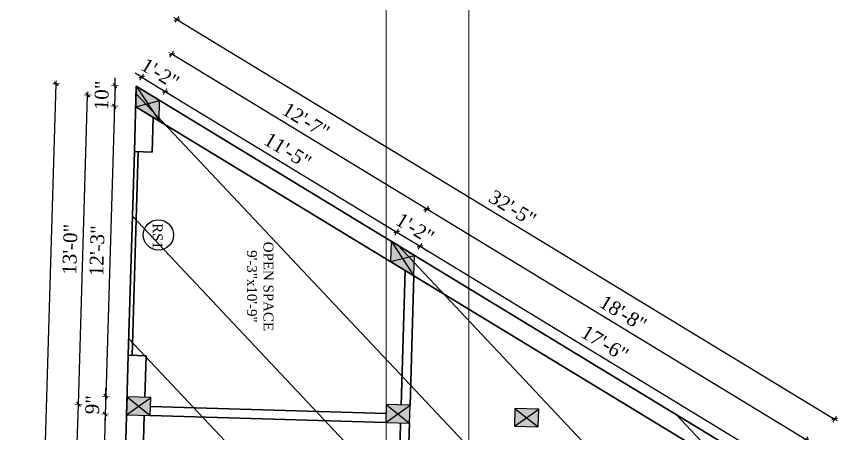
# Model space of a CAD drawing. Header units: inches. Extents: x 4069 to 291496, y -47643 to 12535.
# Drawn here: x 145325.4 to 145740.1, y -15738.1 to -15527.3 of the extents above; entities that cross this region are included whole.
import ezdxf

# ---------------------------------------------------------------- set-up
doc = ezdxf.new("R2010")
doc.units = ezdxf.units.IN
doc.header["$LTSCALE"] = 5
doc.header["$MEASUREMENT"] = 0
doc.layers.add('A-WALL', color=7, linetype='Continuous', lineweight=9)
doc.layers.add('Dimension', color=7, linetype='Continuous', lineweight=18)
doc.layers.add('dim line', color=7, linetype='Continuous', lineweight=15, true_color=0xfab2b2)
doc.layers.add('TEXT', color=6, linetype='Continuous')
doc.layers.add('WALL', color=7, linetype='Continuous')
doc.styles.add('ordinary', font='times.ttf')
doc.dimstyles.new('Copy of 96', dxfattribs={"dimtxt": 7, "dimasz": 4, "dimexe": 0.5, "dimexo": 0.5, "dimgap": 3, "dimtad": 1, "dimdec": 1, "dimzin": 11, "dimdsep": 46, "dimlunit": 4, "dimtxsty": 'ordinary', "dimblk": 'OBLIQUE', "dimcen": 0.09, "dimse1": 1, "dimse2": 1, "dimclrt": 6, "dimazin": 0, "dimtfac": 1, "dimtdec": 1, "dimtix": 1, "dimtmove": 2, "dimatfit": 3, "dimldrblk": 'leader', "dimfxl": 0.5, "dimfxlon": 1, "dimtolj": 1, "dimtzin": 0, "dimarcsym": 0})

# ---------------------------------------------------------------- blocks, each defined once
blk = doc.blocks.new('c2a')
at = {"color": 1, "ltscale": 5}
for p, q in [((18091.63, 4625.76), (18084.82, 4613.76)), ((18101.98, 4625.76), (18091.63, 4625.76)), ((18095.17, 4613.76), (18101.98, 4625.76)), ((18084.82, 4613.76), (18095.17, 4613.76))]:
    blk.add_line(p, q, dxfattribs=at)
blk = doc.blocks.new('oblique')
at = {"color": 0, "lineweight": -2}
blk.add_line((0.25, 0.25), (-0.25, -0.25), dxfattribs=at)
at = {"layer": 'dim line', "lineweight": 9}
for p, q in [((-0.4375, 0), (0.4375, 0)), ((0, 0.4375), (0, -0.4375))]:
    blk.add_line(p, q, dxfattribs=at)
blk = doc.blocks.new('*D5716')
at = {"layer": 'A-WALL', "color": 0, "lineweight": -2, "ltscale": 50, "transparency": 16777216}
blk.add_line((145352.22, -15873.22), (145356.7, -15723.29), dxfattribs=at)
at = {"layer": 'Defpoints', "color": 0, "ltscale": 50, "transparency": 16777216}
for p in [(145356.7, -15723.29), (145381.1, -15724.02), (145376.62, -15873.95)]:
    blk.add_point(p, dxfattribs=at)
at = {"layer": 'A-WALL', "color": 0, "lineweight": -2, "ltscale": 50, "transparency": 16777216, "xscale": 4, "yscale": 4, "zscale": 4}
for p, rotation in [((145356.7, -15723.29), 88.28998542890632), ((145352.22, -15873.22), 268.2899854289063)]:
    blk.add_blockref('oblique', p, dxfattribs=dict(at, rotation=rotation))
at = {"layer": 'A-WALL', "color": 6, "ltscale": 50, "transparency": 16777216, "insert": (145347.9, -15798.06), "char_height": 7, "attachment_point": 5, "rotation": 88.29, "style": 'ordinary'}
blk.add_mtext('\\A1;12\'-6"', dxfattribs=at)
blk = doc.blocks.new('_OBLIQUE')
at = {"color": 0, "linetype": 'ByBlock'}
blk.add_line((-0.5, -0.5), (0.5, 0.5), dxfattribs=at)
blk = doc.blocks.new('leader')
at = {"layer": 'Dimension'}
for p, q in [((0, -4.33), (0, 4.33)), ((-4.42, 0), (4.42, 0))]:
    blk.add_line(p, q, dxfattribs=at)
blk = doc.blocks.new('*D5717')
at = {"layer": 'A-WALL', "color": 0, "lineweight": -2, "ltscale": 50, "transparency": 16777216}
blk.add_line((145356.7, -15723.29), (145361.36, -15567.03), dxfattribs=at)
at = {"layer": 'Defpoints', "color": 0, "ltscale": 50, "transparency": 16777216}
for p in [(145361.36, -15567.03), (145385.77, -15567.76), (145381.1, -15724.02)]:
    blk.add_point(p, dxfattribs=at)
at = {"layer": 'A-WALL', "color": 0, "lineweight": -2, "ltscale": 50, "transparency": 16777216, "xscale": 4, "yscale": 4, "zscale": 4}
for p, rotation in [((145361.36, -15567.03), 88.28998542890626), ((145356.7, -15723.29), 268.2899854289063)]:
    blk.add_blockref('oblique', p, dxfattribs=dict(at, rotation=rotation))
at = {"layer": 'A-WALL', "color": 6, "ltscale": 50, "transparency": 16777216, "insert": (145352.47, -15644.96), "char_height": 7, "attachment_point": 5, "rotation": 88.29, "style": 'ordinary'}
blk.add_mtext('\\A1;13\'-0"', dxfattribs=at)
blk = doc.blocks.new('*D5673')
at = {"layer": 'A-WALL', "color": 0, "lineweight": -2, "ltscale": 50, "transparency": 16777216}
blk.add_line((145328.38, -16134.13), (145345.47, -15561.38), dxfattribs=at)
at = {"layer": 'Defpoints', "color": 0, "ltscale": 50, "transparency": 16777216}
for p in [(145345.47, -15561.38), (145385.92, -15562.59), (145368.82, -16135.33)]:
    blk.add_point(p, dxfattribs=at)
at = {"layer": 'A-WALL', "color": 0, "lineweight": -2, "ltscale": 50, "transparency": 16777216, "xscale": 4, "yscale": 4, "zscale": 4}
for p, rotation in [((145345.47, -15561.38), 88.28998542890632), ((145328.38, -16134.13), 268.2899854289063)]:
    blk.add_blockref('oblique', p, dxfattribs=dict(at, rotation=rotation))
at = {"layer": 'A-WALL', "color": 6, "ltscale": 50, "transparency": 16777216, "insert": (145330.37, -15847.56), "char_height": 7, "attachment_point": 5, "rotation": 88.29, "style": 'ordinary'}
blk.add_mtext('\\A1;48\'-0"', dxfattribs=at)
blk = doc.blocks.new('*D5718')
at = {"layer": 'A-WALL', "color": 0, "lineweight": -2, "ltscale": 50, "transparency": 16777216}
for p, q in [((145388.69, -15558.02), (145385.28, -15555.95)), ((145388.69, -15558.02), (145400.49, -15565.19)), ((145400.49, -15565.19), (145403.9, -15567.27))]:
    blk.add_line(p, q, dxfattribs=at)
at = {"layer": 'Defpoints', "color": 0, "ltscale": 50, "transparency": 16777216}
for p in [(145385.92, -15562.59), (145400.49, -15565.19), (145397.71, -15569.76)]:
    blk.add_point(p, dxfattribs=at)
at = {"layer": 'A-WALL', "color": 0, "lineweight": -2, "ltscale": 50, "transparency": 16777216, "xscale": 4, "yscale": 4, "zscale": 4}
for p, rotation in [((145388.69, -15558.02), 328.7014709224883), ((145400.49, -15565.19), 148.7014709224883)]:
    blk.add_blockref('oblique', p, dxfattribs=dict(at, rotation=rotation))
at = {"layer": 'A-WALL', "color": 6, "ltscale": 50, "transparency": 16777216, "insert": (145397.97, -15556.05), "char_height": 7, "attachment_point": 5, "rotation": 328.7015, "style": 'ordinary'}
blk.add_mtext('\\A1;1\'-2"', dxfattribs=at)
blk = doc.blocks.new('*D5719')
at = {"layer": 'A-WALL', "color": 0, "lineweight": -2, "ltscale": 50, "transparency": 16777216}
blk.add_line((145400.49, -15565.19), (145517.42, -15636.28), dxfattribs=at)
at = {"layer": 'Defpoints', "color": 0, "ltscale": 50, "transparency": 16777216}
for p in [(145397.71, -15569.76), (145517.42, -15636.28), (145514.64, -15640.85)]:
    blk.add_point(p, dxfattribs=at)
at = {"layer": 'A-WALL', "color": 0, "lineweight": -2, "ltscale": 50, "transparency": 16777216, "xscale": 4, "yscale": 4, "zscale": 4}
for p, rotation in [((145400.49, -15565.19), 148.7014709229799), ((145517.42, -15636.28), 328.7014709229799)]:
    blk.add_blockref('oblique', p, dxfattribs=dict(at, rotation=rotation))
at = {"layer": 'A-WALL', "color": 6, "ltscale": 50, "transparency": 16777216, "insert": (145462.36, -15595.13), "char_height": 7, "attachment_point": 5, "rotation": 328.7015, "style": 'ordinary'}
blk.add_mtext('\\A1;11\'-5"', dxfattribs=at)
blk = doc.blocks.new('*D5720')
at = {"layer": 'A-WALL', "color": 0, "lineweight": -2, "ltscale": 50, "transparency": 16777216}
for p, q in [((145517.42, -15636.28), (145514, -15634.21)), ((145517.42, -15636.28), (145529.21, -15643.45)), ((145529.21, -15643.45), (145532.63, -15645.53))]:
    blk.add_line(p, q, dxfattribs=at)
at = {"layer": 'Defpoints', "color": 0, "ltscale": 50, "transparency": 16777216}
for p in [(145514.64, -15640.85), (145529.21, -15643.45), (145526.43, -15648.02)]:
    blk.add_point(p, dxfattribs=at)
at = {"layer": 'A-WALL', "color": 0, "lineweight": -2, "ltscale": 50, "transparency": 16777216, "xscale": 4, "yscale": 4, "zscale": 4}
for p, rotation in [((145517.42, -15636.28), 328.7014709229799), ((145529.21, -15643.45), 148.7014709229799)]:
    blk.add_blockref('oblique', p, dxfattribs=dict(at, rotation=rotation))
at = {"layer": 'A-WALL', "color": 6, "ltscale": 50, "transparency": 16777216, "insert": (145526.69, -15634.31), "char_height": 7, "attachment_point": 5, "rotation": 328.7015, "style": 'ordinary'}
blk.add_mtext('\\A1;1\'-2"', dxfattribs=at)
blk = doc.blocks.new('*D5721')
at = {"layer": 'A-WALL', "color": 0, "lineweight": -2, "ltscale": 50, "transparency": 16777216}
blk.add_line((145529.21, -15643.45), (145709.03, -15752.78), dxfattribs=at)
at = {"layer": 'Defpoints', "color": 0, "ltscale": 50, "transparency": 16777216}
for p in [(145526.43, -15648.02), (145709.03, -15752.78), (145706.25, -15757.34)]:
    blk.add_point(p, dxfattribs=at)
at = {"layer": 'A-WALL', "color": 0, "lineweight": -2, "ltscale": 50, "transparency": 16777216, "xscale": 4, "yscale": 4, "zscale": 4}
for p, rotation in [((145529.21, -15643.45), 148.7014709229799), ((145709.03, -15752.78), 328.7014709229799)]:
    blk.add_blockref('oblique', p, dxfattribs=dict(at, rotation=rotation))
at = {"layer": 'A-WALL', "color": 6, "ltscale": 50, "transparency": 16777216, "insert": (145622.53, -15692.5), "char_height": 7, "attachment_point": 5, "rotation": 328.7015, "style": 'ordinary'}
blk.add_mtext('\\A1;17\'-6"', dxfattribs=at)
blk = doc.blocks.new('*D5723')
at = {"layer": 'A-WALL', "color": 0, "lineweight": -2, "ltscale": 50, "transparency": 16777216}
blk.add_line((145724.17, -15741.14), (145532.56, -15624.65), dxfattribs=at)
at = {"layer": 'Defpoints', "color": 0, "ltscale": 50, "transparency": 16777216}
for p in [(145532.56, -15624.65), (145520.54, -15644.43), (145712.15, -15760.93)]:
    blk.add_point(p, dxfattribs=at)
at = {"layer": 'A-WALL', "color": 0, "lineweight": -2, "ltscale": 50, "transparency": 16777216, "xscale": 4, "yscale": 4, "zscale": 4}
for p, rotation in [((145532.56, -15624.65), 148.7014709224112), ((145724.17, -15741.14), 328.7014709224112)]:
    blk.add_blockref('oblique', p, dxfattribs=dict(at, rotation=rotation))
at = {"layer": 'A-WALL', "color": 6, "ltscale": 50, "transparency": 16777216, "insert": (145631.78, -15677.29), "char_height": 7, "attachment_point": 5, "rotation": 328.7015, "style": 'ordinary'}
blk.add_mtext('\\A1;18\'-8"', dxfattribs=at)
blk = doc.blocks.new('*D5724')
at = {"layer": 'A-WALL', "color": 0, "lineweight": -2, "ltscale": 50, "transparency": 16777216}
blk.add_line((145532.56, -15624.65), (145403.84, -15546.39), dxfattribs=at)
at = {"layer": 'Defpoints', "color": 0, "ltscale": 50, "transparency": 16777216}
for p in [(145403.84, -15546.39), (145391.82, -15566.17), (145520.54, -15644.43)]:
    blk.add_point(p, dxfattribs=at)
at = {"layer": 'A-WALL', "color": 0, "lineweight": -2, "ltscale": 50, "transparency": 16777216, "xscale": 4, "yscale": 4, "zscale": 4}
for p, rotation in [((145403.84, -15546.39), 148.7014709229799), ((145532.56, -15624.65), 328.7014709229799)]:
    blk.add_blockref('oblique', p, dxfattribs=dict(at, rotation=rotation))
at = {"layer": 'A-WALL', "color": 6, "ltscale": 50, "transparency": 16777216, "insert": (145471.62, -15579.91), "char_height": 7, "attachment_point": 5, "rotation": 328.7015, "style": 'ordinary'}
blk.add_mtext('\\A1;12\'-7"', dxfattribs=at)
blk = doc.blocks.new('*D5674')
at = {"layer": 'A-WALL', "color": 0, "lineweight": -2, "ltscale": 50, "transparency": 16777216}
blk.add_line((145406.45, -15528.81), (145738.58, -15730.74), dxfattribs=at)
at = {"layer": 'Defpoints', "color": 0, "ltscale": 50, "transparency": 16777216}
for p in [(145385.92, -15562.59), (145738.58, -15730.74), (145718.04, -15764.51)]:
    blk.add_point(p, dxfattribs=at)
at = {"layer": 'A-WALL', "color": 0, "lineweight": -2, "ltscale": 50, "transparency": 16777216, "xscale": 4, "yscale": 4, "zscale": 4}
for p, rotation in [((145406.45, -15528.81), 148.7014709224075), ((145738.58, -15730.74), 328.7014709224075)]:
    blk.add_blockref('oblique', p, dxfattribs=dict(at, rotation=rotation))
at = {"layer": 'A-WALL', "color": 6, "ltscale": 50, "transparency": 16777216, "insert": (145575.92, -15624.17), "char_height": 7, "attachment_point": 5, "rotation": 328.7015, "style": 'ordinary'}
blk.add_mtext('\\A1;32\'-5"', dxfattribs=at)
blk = doc.blocks.new('*D5676')
at = {"layer": 'A-WALL', "color": 0, "lineweight": -2, "ltscale": 50, "transparency": 16777216}
for p, q in [((145375.17, -15562.27), (145375.28, -15558.27)), ((145375.17, -15562.27), (145374.86, -15572.61)), ((145374.86, -15572.61), (145374.74, -15576.61))]:
    blk.add_line(p, q, dxfattribs=at)
at = {"layer": 'Defpoints', "color": 0, "ltscale": 50, "transparency": 16777216}
for p in [(145385.92, -15562.59), (145374.86, -15572.61), (145385.61, -15572.93)]:
    blk.add_point(p, dxfattribs=at)
at = {"layer": 'A-WALL', "color": 0, "lineweight": -2, "ltscale": 50, "transparency": 16777216, "xscale": 4, "yscale": 4, "zscale": 4}
for p, rotation in [((145375.17, -15562.27), 268.2899854289063), ((145374.86, -15572.61), 88.28998542890632)]:
    blk.add_blockref('oblique', p, dxfattribs=dict(at, rotation=rotation))
at = {"layer": 'A-WALL', "color": 6, "ltscale": 50, "transparency": 16777216, "insert": (145368.45, -15567.24), "char_height": 7, "attachment_point": 5, "rotation": 88.29, "style": 'ordinary'}
blk.add_mtext('\\A1;10"', dxfattribs=at)
blk = doc.blocks.new('*D5677')
at = {"layer": 'A-WALL', "color": 0, "lineweight": -2, "ltscale": 50, "transparency": 16777216}
blk.add_line((145374.86, -15572.61), (145370.48, -15719.2), dxfattribs=at)
at = {"layer": 'Defpoints', "color": 0, "ltscale": 50, "transparency": 16777216}
for p in [(145385.61, -15572.93), (145370.48, -15719.2), (145381.23, -15719.52)]:
    blk.add_point(p, dxfattribs=at)
at = {"layer": 'A-WALL', "color": 0, "lineweight": -2, "ltscale": 50, "transparency": 16777216, "xscale": 4, "yscale": 4, "zscale": 4}
for p, rotation in [((145374.86, -15572.61), 88.28998542890629), ((145370.48, -15719.2), 268.2899854289063)]:
    blk.add_blockref('oblique', p, dxfattribs=dict(at, rotation=rotation))
at = {"layer": 'A-WALL', "color": 6, "ltscale": 50, "transparency": 16777216, "insert": (145366.11, -15645.71), "char_height": 7, "attachment_point": 5, "rotation": 88.29, "style": 'ordinary'}
blk.add_mtext('\\A1;12\'-3"', dxfattribs=at)
blk = doc.blocks.new('*D5678')
at = {"layer": 'A-WALL', "color": 0, "lineweight": -2, "ltscale": 50, "transparency": 16777216}
for p, q in [((145370.48, -15719.2), (145370.6, -15715.2)), ((145370.48, -15719.2), (145370.21, -15728.19)), ((145370.21, -15728.19), (145370.09, -15732.19))]:
    blk.add_line(p, q, dxfattribs=at)
at = {"layer": 'Defpoints', "color": 0, "ltscale": 50, "transparency": 16777216}
for p in [(145381.23, -15719.52), (145370.21, -15728.19), (145380.97, -15728.51)]:
    blk.add_point(p, dxfattribs=at)
at = {"layer": 'A-WALL', "color": 0, "lineweight": -2, "ltscale": 50, "transparency": 16777216, "xscale": 4, "yscale": 4, "zscale": 4}
for p, rotation in [((145370.48, -15719.2), 268.2899854289063), ((145370.21, -15728.19), 88.28998542890632)]:
    blk.add_blockref('oblique', p, dxfattribs=dict(at, rotation=rotation))
at = {"layer": 'A-WALL', "color": 6, "ltscale": 50, "transparency": 16777216, "insert": (145363.78, -15723.5), "char_height": 7, "attachment_point": 5, "rotation": 88.29, "style": 'ordinary'}
blk.add_mtext('\\A1;9"', dxfattribs=at)
blk = doc.blocks.new('*D5679')
at = {"layer": 'A-WALL', "color": 0, "lineweight": -2, "ltscale": 50, "transparency": 16777216}
blk.add_line((145370.21, -15728.19), (145366, -15869.13), dxfattribs=at)
at = {"layer": 'Defpoints', "color": 0, "ltscale": 50, "transparency": 16777216}
for p in [(145380.97, -15728.51), (145366, -15869.13), (145376.76, -15869.45)]:
    blk.add_point(p, dxfattribs=at)
at = {"layer": 'A-WALL', "color": 0, "lineweight": -2, "ltscale": 50, "transparency": 16777216, "xscale": 4, "yscale": 4, "zscale": 4}
for p, rotation in [((145370.21, -15728.19), 88.28998542890629), ((145366, -15869.13), 268.2899854289063)]:
    blk.add_blockref('oblique', p, dxfattribs=dict(at, rotation=rotation))
at = {"layer": 'A-WALL', "color": 6, "ltscale": 50, "transparency": 16777216, "insert": (145361.54, -15798.47), "char_height": 7, "attachment_point": 5, "rotation": 88.29, "style": 'ordinary'}
blk.add_mtext('\\A1;11\'-9"', dxfattribs=at)

msp = doc.modelspace()

# ---------------------------------------------------------------- hatches: boundary and pattern name
at = {"layer": 'WALL', "linetype": 'ByBlock', "ltscale": 5, "true_color": 0xf8991e}
h = msp.add_hatch(dxfattribs=at)
h.set_pattern_fill('ANSI31', color=30, scale=350, angle=-91.7100146)
h.set_pattern_definition([(313.29, (148162.125, -9198.296), (31.8453, 29.999), [])])
h.paths.add_polyline_path([(145385.91983, -15562.58881), (145718.04219, -15764.5107), (145706.73247, -16143.34192), (145374.81829, -16135.51268), (145368.82096, -16135.33363)])
h = msp.add_hatch(color=30, dxfattribs=at)
h.dxf.hatch_style = 1
h.paths.add_polyline_path([(145391.66107, -15571.34575), (145385.61098, -15572.93386), (145397.40231, -15580.10269)])
h.paths.add_polyline_path([(145391.66107, -15571.34575), (145397.40231, -15580.10269), (145397.71115, -15569.75764)])
h.paths.add_polyline_path([(145397.71115, -15569.75764), (145385.91983, -15562.58881), (145391.66107, -15571.34575)])
h.paths.add_polyline_path([(145391.66107, -15571.34575), (145385.91983, -15562.58881), (145385.61098, -15572.93386)])
h = msp.add_hatch(color=30, dxfattribs=at)
h.dxf.hatch_style = 1
h.paths.add_polyline_path([(145520.38305, -15649.60542), (145514.33296, -15651.19353), (145526.12429, -15658.36235)])
h.paths.add_polyline_path([(145520.38305, -15649.60542), (145526.12429, -15658.36235), (145526.43314, -15648.0173)])
h.paths.add_polyline_path([(145526.43314, -15648.0173), (145514.64181, -15640.84848), (145520.38305, -15649.60542)])
h.paths.add_polyline_path([(145520.38305, -15649.60542), (145514.64181, -15640.84848), (145514.33296, -15651.19353)])
h = msp.add_hatch(color=30, dxfattribs=at)
h.dxf.hatch_style = 1
h.paths.add_polyline_path([(145387.09784, -15724.19585), (145381.2348, -15719.51881), (145380.96623, -15728.5148)])
h.paths.add_polyline_path([(145380.96623, -15728.5148), (145392.96089, -15728.87289), (145387.09784, -15724.19585)])
h.paths.add_polyline_path([(145387.09784, -15724.19585), (145392.96089, -15728.87289), (145393.22946, -15719.8769)])
h.paths.add_polyline_path([(145393.22946, -15719.8769), (145381.2348, -15719.51881), (145387.09784, -15724.19585)])
h = msp.add_hatch(color=30, dxfattribs=at)
h.dxf.hatch_style = 1
h.paths.add_polyline_path([(145518.0395, -15728.10502), (145512.17646, -15723.42798), (145511.90789, -15732.42397)])
h.paths.add_polyline_path([(145511.90789, -15732.42397), (145523.90255, -15732.78206), (145518.0395, -15728.10502)])
h.paths.add_polyline_path([(145518.0395, -15728.10502), (145523.90255, -15732.78206), (145524.17112, -15723.78607)])
h.paths.add_polyline_path([(145524.17112, -15723.78607), (145512.17646, -15723.42798), (145518.0395, -15728.10502)])
h = msp.add_hatch(color=30, dxfattribs=at)
h.dxf.hatch_style = 1
h.paths.add_polyline_path([(145583.01056, -15730.04468), (145577.14751, -15725.36764), (145576.87894, -15734.36363)])
h.paths.add_polyline_path([(145576.87894, -15734.36363), (145588.8736, -15734.72172), (145583.01056, -15730.04468)])
h.paths.add_polyline_path([(145583.01056, -15730.04468), (145588.8736, -15734.72172), (145589.14217, -15725.72573)])
h.paths.add_polyline_path([(145589.14217, -15725.72573), (145577.14751, -15725.36764), (145583.01056, -15730.04468)])

# ---------------------------------------------------------------- linework, layer by layer
at = {"color": 1, "ltscale": 5}
for p, q in [((145385.91983, -15562.58881), (145397.40231, -15580.10269)), ((145385.61098, -15572.93386), (145397.71115, -15569.75764)), ((145514.64181, -15640.84848), (145526.12429, -15658.36235)), ((145514.33296, -15651.19353), (145526.43314, -15648.0173)), ((145380.96623, -15728.5148), (145393.22946, -15719.8769)), ((145381.2348, -15719.51881), (145392.96089, -15728.87289)), ((145511.90789, -15732.42397), (145524.17112, -15723.78607)), ((145512.17646, -15723.42798), (145523.90255, -15732.78206)), ((145576.87894, -15734.36363), (145589.14217, -15725.72573)), ((145577.14751, -15725.36764), (145588.8736, -15734.72172))]:
    msp.add_line(p, q, dxfattribs=at)
at = {"layer": 'A-WALL', "lineweight": 30}
for p, q in [((145385.91983, -15562.58881), (145384.93508, -15595.57412)), ((145385.91983, -15562.58881), (145718.04219, -15764.5107)), ((145385.61098, -15572.93386), (145717.73335, -15774.85575)), ((145394.45448, -15578.31048), (145393.93107, -15595.84269)), ((145384.93508, -15595.57412), (145381.86146, -15698.52825)), ((145386.93418, -15595.6338), (145383.86057, -15698.58793)), ((145384.93508, -15595.57412), (145393.93107, -15595.84269)), ((145519.67312, -15723.65178), (145521.70254, -15655.67404)), ((145524.17112, -15723.78607), (145526.12429, -15658.36235)), ((145381.86146, -15698.52825), (145380.39925, -15747.50643)), ((145381.86146, -15698.52825), (145390.85745, -15698.79682)), ((145390.85745, -15698.79682), (145390.23079, -15719.78738)), ((145393.09517, -15724.3749), (145512.04218, -15727.92597)), ((145389.96222, -15728.78337), (145389.39524, -15747.77499)), ((145392.96089, -15728.87289), (145511.90789, -15732.42397)), ((145516.55276, -15828.17167), (145519.40455, -15732.64777)), ((145521.05075, -15828.30596), (145523.90255, -15732.78206))]:
    msp.add_line(p, q, dxfattribs=at)
at = {"layer": 'A-WALL', "ltscale": 5}
for p in [(145512.0521, -23123.42402), (145553.78352, -23113.86569)]:
    msp.add_xline(p, (0, 1), dxfattribs=at)
at = {"layer": 'TEXT'}
msp.add_circle((145397.09618, -15637.69514), 7.64038, dxfattribs=at)
at = {"layer": 'WALL', "color": 2, "linetype": 'ByBlock', "ltscale": 5}
for points in [[(145385.91983, -15562.58881), (145385.61098, -15572.93386), (145397.40231, -15580.10269), (145397.71115, -15569.75764)], [(145514.64181, -15640.84848), (145514.33296, -15651.19353), (145526.12429, -15658.36235), (145526.43314, -15648.0173)], [(145381.2348, -15719.51881), (145380.96623, -15728.5148), (145392.96089, -15728.87289), (145393.22946, -15719.8769)], [(145512.17646, -15723.42798), (145511.90789, -15732.42397), (145523.90255, -15732.78206), (145524.17112, -15723.78607)], [(145577.14751, -15725.36764), (145576.87894, -15734.36363), (145588.8736, -15734.72172), (145589.14217, -15725.72573)]]:
    msp.add_lwpolyline(points, close=True, dxfattribs=at)

# ---------------------------------------------------------------- block references
at = {"layer": 'WALL', "color": 2, "linetype": 'ByBlock', "ltscale": 5, "rotation": 268.2899854281413}
for p in [(141313.8836, 2651.85548), (141442.60559, 2573.59581)]:
    msp.add_blockref('c2a', p, dxfattribs=at)

# ---------------------------------------------------------------- texts
at = {"layer": 'TEXT', "style": 'ordinary'}
msp.add_text('RS1', height=5, rotation=270, dxfattribs=at).set_placement((145394.2078, -15631.76272))
at = {"layer": 'TEXT', "insert": (145441.75903, -15663.70779), "char_height": 5, "attachment_point": 8, "rotation": 270, "style": 'ordinary'}
msp.add_mtext_dynamic_manual_height_columns('OPEN SPACE\\P9\'-3"x10\'-9"', width=101.5687276, gutter_width=1720.71691, heights=[0], dxfattribs=at)

# ---------------------------------------------------------------- dimensions: what is measured, and where the dimension line sits
at = {"layer": 'A-WALL', "ltscale": 50}
for p1, p2, distance, picture, middle in [((145385.91983, -15562.58881), (145718.04219, -15764.5107), 39.52759, '*D5674', (145575.92368, -15624.16871)), ((145385.91983, -15562.58881), (145397.71115, -15569.75764), 5.34192, '*D5718', (145397.96733, -15556.05463)), ((145712.14653, -15760.92629), (145520.53747, -15644.43289), -23.15088, '*D5723', (145631.77701, -15677.29199))]:
    dim = msp.add_aligned_dim(p1=p1, p2=p2, distance=distance, dimstyle='Copy of 96', override={"dimdec": 0, "dimblk": 'oblique', "dimtdec": 0, "dimarcsym": 1}, dxfattribs=at)
    dim.commit()
    dim.dimension.update_dxf_attribs({"geometry": picture, "text_midpoint": middle})
for base, p1, p2, angle, picture, middle in [((145403.84231, -15546.39144), (145520.53747, -15644.43289), (145391.81549, -15566.17323), 328.7014709, '*D5724', (145471.61673, -15579.90683)), ((145374.85679, -15572.6128), (145385.91983, -15562.58881), (145385.61098, -15572.93386), 268.2899854, '*D5676', (145368.45357, -15567.24451)), ((145361.36295, -15567.03282), (145381.10052, -15724.01681), (145385.7654, -15567.76134), 268.2899854, '*D5717', (145352.47286, -15644.96478)), ((145517.41692, -15636.28396), (145397.71115, -15569.75764), (145514.64181, -15640.84848), 148.7014709, '*D5719', (145462.35979, -15595.13272)), ((145370.4806, -15719.19775), (145385.61098, -15572.93386), (145381.2348, -15719.51881), 268.2899854, '*D5677', (145366.11106, -15645.7095)), ((145529.20825, -15643.45278), (145514.64181, -15640.84848), (145526.43314, -15648.0173), 148.7014709, '*D5720', (145526.68932, -15634.3143)), ((145709.02598, -15752.77735), (145526.43314, -15648.0173), (145706.25087, -15757.34188), 148.7014709, '*D5721', (145622.53055, -15692.50062)), ((145370.21204, -15728.19374), (145381.2348, -15719.51881), (145380.96623, -15728.5148), 268.2899854, '*D5678', (145363.77859, -15723.49967)), ((145356.69806, -15723.28829), (145376.62437, -15873.95001), (145381.10052, -15724.01681), 268.2899854, '*D5716', (145347.90234, -15798.05912)), ((145366.00446, -15869.13095), (145380.96623, -15728.5148), (145376.75866, -15869.45201), 268.2899854, '*D5679', (145361.54052, -15798.46627))]:
    dim = msp.add_linear_dim(base=base, p1=p1, p2=p2, angle=angle, dimstyle='Copy of 96', override={"dimdec": 0, "dimblk": 'oblique', "dimtdec": 0, "dimarcsym": 1}, dxfattribs=at)
    dim.commit()
    dim.dimension.update_dxf_attribs({"geometry": picture, "text_midpoint": middle})
dim = msp.add_linear_dim(base=(145345.47457, -15561.38135), p1=(145368.82096, -16135.33363), p2=(145385.91983, -15562.58881), angle=268.2899854, text='48\'-0"', dimstyle='Copy of 96', override={"dimdec": 0, "dimblk": 'oblique', "dimtdec": 0, "dimarcsym": 1}, dxfattribs=at)
dim.commit()
dim.dimension.update_dxf_attribs({"geometry": '*D5673', "text_midpoint": (145330.3675, -15847.55799)})

doc.saveas('drawing.dxf')
